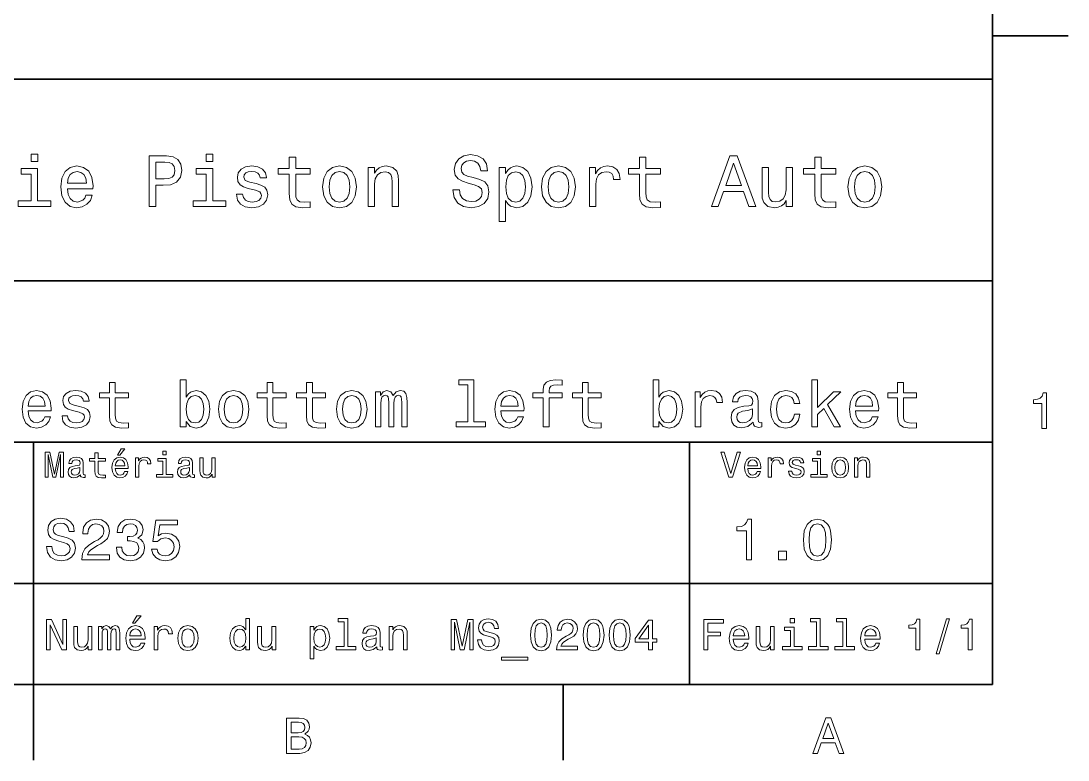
# Model space of a CAD drawing. Extents: x 0 to 420, y 0 to 297.
# Drawn here: x 313.8 to 417.5, y 2.5 to 75.8 of the extents above; entities that cross this region are included whole.
import ezdxf

# ---------------------------------------------------------------- set-up
doc = ezdxf.new("R2010")
doc.units = 0

msp = doc.modelspace()

# ---------------------------------------------------------------- linework, layer by layer
at = {"color": 7, "lineweight": 35}
for p, q in [((410, 10), (410, 287)), ((220, 70), (410, 70)), ((410, 70), (410, 10)), ((285, 50), (410, 50)), ((285, 34), (410, 34)), ((380, 10), (380, 34)), ((285, 20), (410, 20)), ((10, 10), (410, 10)), ((220, 10), (410, 10))]:
    msp.add_line(p, q, dxfattribs=at)
at = {"color": 7, "lineweight": 35, "ltscale": 0.1875}
for p, q in [((410, 74.300003), (417.5, 74.300003)), ((315, 10), (315, 2.5)), ((367.5, 10), (367.5, 2.5))]:
    msp.add_line(p, q, dxfattribs=at)
at = {"color": 7, "lineweight": 35, "ltscale": 0.35}
msp.add_line((315, 20), (315, 34), dxfattribs=at)
at = {"color": 7, "lineweight": 35, "ltscale": 0.25}
msp.add_line((315, 10), (315, 20), dxfattribs=at)
at = {"color": 7, "lineweight": 13}
for points in [[(315.439484, 62.554031), (314.76944, 62.554031), (314.76944, 61.833572), (315.439484, 61.833572)], [(326.462524, 57.381123), (327.125366, 57.381123), (327.125366, 59.492073), (327.860229, 59.492073), (328.602295, 59.528095), (329.193085, 59.780258), (329.574921, 60.270172), (329.70462, 60.940201), (329.60376, 61.559795), (329.315552, 62.013687), (328.840057, 62.287464), (328.19165, 62.381123), (326.462524, 62.381123)], [(332.788177, 62.554031), (332.118164, 62.554031), (332.118164, 61.833572), (332.788177, 61.833572)], [(340.353027, 60.579971), (340.353027, 58.64193), (340.39624, 58.015129), (340.597992, 57.582851), (341.001434, 57.330688), (341.685883, 57.244236), (342.43515, 57.280258), (342.43515, 57.827808), (341.887604, 57.78458), (341.390503, 57.842216), (341.123932, 58.022331), (341.008636, 58.324928), (340.98703, 58.75), (340.98703, 60.579971), (342.43515, 60.579971), (342.43515, 61.120316), (340.98703, 61.120316), (340.98703, 62.251438), (340.353027, 62.251438), (340.353027, 61.120316), (339.257935, 61.120316), (339.257935, 60.579971)], [(357.20462, 59.030979), (356.549011, 59.030979), (356.693085, 58.267288), (357.053314, 57.70533), (357.608063, 57.366714), (358.357361, 57.244236), (359.099426, 57.359509), (359.654175, 57.67651), (360.007202, 58.17363), (360.136902, 58.82925), (360.028809, 59.420029), (359.726227, 59.801872), (359.236328, 60.054031), (358.580688, 60.241352), (358.018738, 60.378242), (357.651306, 60.536743), (357.442383, 60.767288), (357.377533, 61.127522), (357.442383, 61.451729), (357.6297, 61.696686), (357.917877, 61.862389), (358.314117, 61.920029), (358.71759, 61.84798), (359.034576, 61.653458), (359.24353, 61.32925), (359.344391, 60.889767), (360, 60.889767), (360, 60.904179), (359.884735, 61.581409), (359.546112, 62.085732), (359.01297, 62.402737), (358.292511, 62.510807), (357.644104, 62.402737), (357.139771, 62.100143), (356.815552, 61.631844), (356.700287, 61.026657), (356.793945, 60.486309), (357.067719, 60.118874), (357.5, 59.873917), (358.09079, 59.6866), (358.674347, 59.520893), (359.113831, 59.362389), (359.380402, 59.131844), (359.47406, 58.757202), (359.387604, 58.375359), (359.164276, 58.087173), (358.825653, 57.907059), (358.386169, 57.849422), (357.896271, 57.928673), (357.521606, 58.159222), (357.283875, 58.533859)], [(375.050415, 60.579971), (375.050415, 58.64193), (375.093658, 58.015129), (375.29538, 57.582851), (375.698853, 57.330688), (376.383301, 57.244236), (377.132568, 57.280258), (377.132568, 57.827808), (376.585022, 57.78458), (376.087891, 57.842216), (375.82132, 58.022331), (375.706055, 58.324928), (375.684448, 58.75), (375.684448, 60.579971), (377.132568, 60.579971), (377.132568, 61.120316), (375.684448, 61.120316), (375.684448, 62.251438), (375.050415, 62.251438), (375.050415, 61.120316), (373.955322, 61.120316), (373.955322, 60.579971)], [(382.175781, 57.381123), (382.838623, 57.381123), (383.364563, 58.850864), (385.360229, 58.850864), (385.886169, 57.381123), (386.563416, 57.381123), (384.733429, 62.388329), (383.998566, 62.388329)], [(392.399109, 60.579971), (392.399109, 58.64193), (392.442352, 58.015129), (392.644073, 57.582851), (393.047546, 57.330688), (393.731995, 57.244236), (394.481262, 57.280258), (394.481262, 57.827808), (393.933716, 57.78458), (393.436584, 57.842216), (393.170013, 58.022331), (393.054749, 58.324928), (393.033142, 58.75), (393.033142, 60.579971), (394.481262, 60.579971), (394.481262, 61.120316), (393.033142, 61.120316), (393.033142, 62.251438), (392.399109, 62.251438), (392.399109, 61.120316), (391.304016, 61.120316), (391.304016, 60.579971)], [(318.371765, 59.131844), (320.907776, 59.131844), (320.914978, 59.427231), (320.799713, 60.255764), (320.482697, 60.875359), (319.978394, 61.25), (319.30835, 61.386887), (318.65274, 61.242794), (318.148407, 60.839336), (317.824219, 60.183716), (317.708923, 59.319164), (317.816986, 58.432995), (318.141205, 57.78458), (318.638336, 57.381123), (319.286743, 57.244236), (319.848694, 57.337894), (320.309784, 57.582851), (320.648407, 57.971901), (320.842926, 58.490631), (320.216125, 58.490631), (320.086456, 58.20245), (319.899139, 57.986309), (319.365997, 57.8134), (318.955322, 57.892651), (318.645538, 58.14481), (318.443787, 58.555473), (318.371765, 59.110229)], [(328.011536, 61.76873), (328.443787, 61.725502), (328.760803, 61.588615), (328.94812, 61.336452), (329.01297, 60.940201), (328.940918, 60.522331), (328.746399, 60.270172), (328.414978, 60.140488), (327.96109, 60.104465), (327.125366, 60.104465), (327.125366, 61.76873)], [(337.060516, 59.636166), (336.44812, 59.780258), (335.994232, 59.945965), (335.842926, 60.28458), (335.886169, 60.522331), (336.037476, 60.695244), (336.28241, 60.803314), (336.635437, 60.846542), (336.97406, 60.803314), (337.240631, 60.67363), (337.413544, 60.479107), (337.485596, 60.219738), (338.105194, 60.219738), (338.105194, 60.23415), (337.997131, 60.70245), (337.701721, 61.069885), (337.240631, 61.30043), (336.635437, 61.386887), (336.023041, 61.30043), (335.576355, 61.062679), (335.29538, 60.709652), (335.208923, 60.262966), (335.273773, 59.830688), (335.475494, 59.528095), (335.806915, 59.311958), (336.289612, 59.16066), (336.995667, 58.987751), (337.427948, 58.807636), (337.543213, 58.663544), (337.586456, 58.447407), (337.521606, 58.180836), (337.348694, 57.979107), (337.067719, 57.849422), (336.693085, 57.806194), (336.296814, 57.849422), (336.008636, 58.000721), (335.814117, 58.245674), (335.734863, 58.584293), (335.122467, 58.584293), (335.223328, 58.007923), (335.518738, 57.590057), (335.98703, 57.337894), (336.635437, 57.244236), (337.312683, 57.337894), (337.809814, 57.590057), (338.112396, 57.993515), (338.220459, 58.519451), (338.141205, 58.973343), (337.917877, 59.283138), (337.550415, 59.484871)], [(343.65274, 59.311958), (343.768005, 58.432995), (344.099426, 57.78458), (344.625366, 57.381123), (345.331421, 57.244236), (346.030273, 57.381123), (346.556213, 57.777374), (346.887604, 58.425793), (347.010101, 59.311958), (346.887604, 60.190922), (346.556213, 60.846542), (346.030273, 61.242794), (345.331421, 61.386887), (344.625366, 61.242794), (344.099426, 60.839336), (343.768005, 60.190922)], [(348.177246, 57.381123), (348.811249, 57.381123), (348.811249, 59.614552), (348.876099, 60.12608), (349.085022, 60.500717), (349.409241, 60.731266), (349.841492, 60.817722), (350.187317, 60.745674), (350.403473, 60.551151), (350.511536, 60.226944), (350.547546, 59.794666), (350.547546, 57.381123), (351.181549, 57.381123), (351.181549, 59.924351), (351.15274, 60.435879), (351.023071, 60.86095), (350.597992, 61.25), (349.93515, 61.386887), (349.567719, 61.336452), (349.257935, 61.199566), (348.991364, 60.969017), (348.78241, 60.659222), (348.78241, 61.25), (348.177246, 61.25)], [(361.786743, 60.652016), (361.786743, 61.25), (361.15274, 61.25), (361.15274, 55.882565), (361.786743, 55.882565), (361.786743, 57.971901), (362.010101, 57.633286), (362.262268, 57.409943), (362.896271, 57.244236), (363.501465, 57.381123), (363.976959, 57.791786), (364.286743, 58.440201), (364.402039, 59.319164), (364.286743, 60.190922), (363.976959, 60.839336), (363.501465, 61.242794), (362.896271, 61.386887), (362.550446, 61.343658), (362.255066, 61.206772), (362.002899, 60.976223)], [(365.338623, 59.311958), (365.453888, 58.432995), (365.785309, 57.78458), (366.311249, 57.381123), (367.017303, 57.244236), (367.716125, 57.381123), (368.242065, 57.777374), (368.573486, 58.425793), (368.695984, 59.311958), (368.573486, 60.190922), (368.242065, 60.846542), (367.716125, 61.242794), (367.017303, 61.386887), (366.311249, 61.242794), (365.785309, 60.839336), (365.453888, 60.190922)], [(370.100861, 57.381123), (370.734863, 57.381123), (370.734863, 59.592937), (370.799713, 60.12608), (370.994232, 60.507923), (371.311249, 60.738472), (371.736328, 60.817722), (372.053314, 60.767288), (372.291077, 60.623199), (372.435181, 60.378242), (372.485596, 60.046829), (373.126801, 60.046829), (373.040344, 60.630402), (372.802612, 61.048271), (372.406342, 61.30043), (371.865997, 61.386887), (371.498566, 61.32925), (371.181549, 61.185158), (370.900574, 60.940201), (370.677246, 60.608788), (370.677246, 61.25), (370.100861, 61.25)], [(383.595093, 59.463257), (384.365997, 61.667866), (385.136902, 59.463257)], [(390.194519, 61.25), (389.560516, 61.25), (389.560516, 59.016571), (389.488464, 58.497837), (389.279541, 58.123196), (388.955322, 57.892651), (388.530243, 57.820602), (388.19165, 57.878242), (387.975494, 58.051151), (387.853027, 58.346542), (387.824219, 58.764408), (387.824219, 61.25), (387.190186, 61.25), (387.190186, 58.706772), (387.211792, 58.195244), (387.348694, 57.770172), (387.766571, 57.381123), (388.436584, 57.244236), (388.796814, 57.294666), (389.106628, 57.424351), (389.373199, 57.647694), (389.589325, 57.971901), (389.589325, 57.381123), (390.194519, 57.381123)], [(395.698853, 59.311958), (395.814117, 58.432995), (396.145508, 57.78458), (396.671448, 57.381123), (397.377502, 57.244236), (398.076355, 57.381123), (398.602295, 57.777374), (398.933716, 58.425793), (399.056183, 59.311958), (398.933716, 60.190922), (398.602295, 60.846542), (398.076355, 61.242794), (397.377502, 61.386887), (396.671448, 61.242794), (396.145508, 60.839336), (395.814117, 60.190922)], [(315.417877, 57.914265), (315.417877, 61.120316), (313.789612, 61.120316), (313.789612, 60.579971), (314.783875, 60.579971), (314.783875, 57.914265), (313.48703, 57.914265), (313.48703, 57.381123), (316.729095, 57.381123), (316.729095, 57.914265)], [(318.371765, 59.664986), (318.451019, 60.162102), (318.645538, 60.529537), (318.940918, 60.75288), (319.329956, 60.83213), (319.711823, 60.75288), (320.007202, 60.529537), (320.187317, 60.162102), (320.252167, 59.664986)], [(332.766571, 57.914265), (332.766571, 61.120316), (331.138336, 61.120316), (331.138336, 60.579971), (332.132568, 60.579971), (332.132568, 57.914265), (330.835724, 57.914265), (330.835724, 57.381123), (334.07782, 57.381123), (334.07782, 57.914265)], [(344.301147, 59.319164), (344.365997, 59.967579), (344.567719, 60.435879), (344.891937, 60.72406), (345.331421, 60.824928), (345.763702, 60.72406), (346.087891, 60.443081), (346.289612, 59.967579), (346.361664, 59.319164), (346.289612, 58.663544), (346.087891, 58.188038), (345.763702, 57.899853), (345.331421, 57.806194), (344.891937, 57.899853), (344.567719, 58.188038), (344.365997, 58.663544)], [(362.788208, 57.8134), (362.363129, 57.907059), (362.053314, 58.195244), (361.858795, 58.663544), (361.793945, 59.319164), (361.858795, 59.967579), (362.053314, 60.435879), (362.363129, 60.716858), (362.788208, 60.817722), (363.177246, 60.716858), (363.48703, 60.428673), (363.68158, 59.960373), (363.753601, 59.319164), (363.68158, 58.67075), (363.48703, 58.195244), (363.177246, 57.907059)], [(365.98703, 59.319164), (366.05188, 59.967579), (366.253601, 60.435879), (366.57782, 60.72406), (367.017303, 60.824928), (367.449585, 60.72406), (367.773773, 60.443081), (367.975525, 59.967579), (368.047546, 59.319164), (367.975525, 58.663544), (367.773773, 58.188038), (367.449585, 57.899853), (367.017303, 57.806194), (366.57782, 57.899853), (366.253601, 58.188038), (366.05188, 58.663544)], [(396.34726, 59.319164), (396.412109, 59.967579), (396.613831, 60.435879), (396.938019, 60.72406), (397.377502, 60.824928), (397.809784, 60.72406), (398.134003, 60.443081), (398.335724, 59.967579), (398.407776, 59.319164), (398.335724, 58.663544), (398.134003, 58.188038), (397.809784, 57.899853), (397.377502, 57.806194), (396.938019, 57.899853), (396.613831, 58.188038), (396.412109, 58.663544)], [(322.550446, 38.409222), (322.550446, 36.664986), (322.589355, 36.100864), (322.770905, 35.711815), (323.134003, 35.484871), (323.75, 35.407059), (324.424347, 35.43948), (324.424347, 35.932274), (323.93158, 35.893372), (323.484161, 35.945244), (323.244232, 36.107349), (323.140503, 36.379681), (323.121033, 36.762245), (323.121033, 38.409222), (324.424347, 38.409222), (324.424347, 38.895531), (323.121033, 38.895531), (323.121033, 39.913544), (322.550446, 39.913544), (322.550446, 38.895531), (321.56485, 38.895531), (321.56485, 38.409222)], [(330.130402, 36.068443), (330.55188, 35.569164), (331.128967, 35.407059), (331.673645, 35.530258), (332.108063, 35.899857), (332.380402, 36.489914), (332.484161, 37.274494), (332.380402, 38.059078), (332.101593, 38.642651), (331.673645, 39.005764), (331.128967, 39.135445), (330.55835, 38.966858), (330.324951, 38.759365), (330.130402, 38.480545), (330.130402, 40.185879), (329.559814, 40.185879), (329.559814, 35.530258), (330.130402, 35.530258)], [(338.164276, 38.409222), (338.164276, 36.664986), (338.203186, 36.100864), (338.384735, 35.711815), (338.747833, 35.484871), (339.363831, 35.407059), (340.038177, 35.43948), (340.038177, 35.932274), (339.54541, 35.893372), (339.097992, 35.945244), (338.858063, 36.107349), (338.754333, 36.379681), (338.734863, 36.762245), (338.734863, 38.409222), (340.038177, 38.409222), (340.038177, 38.895531), (338.734863, 38.895531), (338.734863, 39.913544), (338.164276, 39.913544), (338.164276, 38.895531), (337.17868, 38.895531), (337.17868, 38.409222)], [(342.067719, 38.409222), (342.067719, 36.664986), (342.106628, 36.100864), (342.288177, 35.711815), (342.651306, 35.484871), (343.267303, 35.407059), (343.94165, 35.43948), (343.94165, 35.932274), (343.448853, 35.893372), (343.001434, 35.945244), (342.761536, 36.107349), (342.657776, 36.379681), (342.638336, 36.762245), (342.638336, 38.409222), (343.94165, 38.409222), (343.94165, 38.895531), (342.638336, 38.895531), (342.638336, 39.913544), (342.067719, 39.913544), (342.067719, 38.895531), (341.082153, 38.895531), (341.082153, 38.409222)], [(358.051147, 39.706051), (358.051147, 36.010086), (356.877533, 36.010086), (356.877533, 35.530258), (359.78891, 35.530258), (359.78891, 36.010086), (358.621765, 36.010086), (358.621765, 40.185879), (357.156342, 40.185879), (357.156342, 39.706051)], [(365.514404, 38.409222), (365.514404, 35.530258), (366.085022, 35.530258), (366.085022, 38.409222), (367.381836, 38.409222), (367.381836, 38.895531), (366.085022, 38.895531), (366.085022, 39.109509), (366.130402, 39.368874), (366.279541, 39.543945), (366.53241, 39.647694), (366.895538, 39.6866), (367.381836, 39.66066), (367.381836, 40.153458), (366.765869, 40.185879), (366.208221, 40.127522), (365.819153, 39.95245), (365.585754, 39.647694), (365.514404, 39.213257), (365.514404, 38.895531), (364.470459, 38.895531), (364.470459, 38.409222)], [(369.391937, 38.409222), (369.391937, 36.664986), (369.430847, 36.100864), (369.612396, 35.711815), (369.975525, 35.484871), (370.591492, 35.407059), (371.265869, 35.43948), (371.265869, 35.932274), (370.773071, 35.893372), (370.325653, 35.945244), (370.085754, 36.107349), (369.981995, 36.379681), (369.962524, 36.762245), (369.962524, 38.409222), (371.265869, 38.409222), (371.265869, 38.895531), (369.962524, 38.895531), (369.962524, 39.913544), (369.391937, 39.913544), (369.391937, 38.895531), (368.406342, 38.895531), (368.406342, 38.409222)], [(376.971924, 36.068443), (377.393372, 35.569164), (377.970459, 35.407059), (378.515137, 35.530258), (378.949585, 35.899857), (379.221924, 36.489914), (379.325653, 37.274494), (379.221924, 38.059078), (378.943085, 38.642651), (378.515137, 39.005764), (377.970459, 39.135445), (377.399841, 38.966858), (377.166443, 38.759365), (376.971924, 38.480545), (376.971924, 40.185879), (376.401306, 40.185879), (376.401306, 35.530258), (376.971924, 35.530258)], [(392.125366, 35.530258), (392.695984, 35.530258), (392.695984, 36.755764), (393.292511, 37.332851), (394.317017, 35.530258), (394.958923, 35.530258), (393.681549, 37.728386), (394.991364, 39.012245), (394.271606, 39.012245), (392.695984, 37.443081), (392.695984, 40.185879), (392.125366, 40.185879)], [(400.619598, 38.409222), (400.619598, 36.664986), (400.658508, 36.100864), (400.840057, 35.711815), (401.203186, 35.484871), (401.819153, 35.407059), (402.49353, 35.43948), (402.49353, 35.932274), (402.000732, 35.893372), (401.553314, 35.945244), (401.313416, 36.107349), (401.209656, 36.379681), (401.190186, 36.762245), (401.190186, 38.409222), (402.49353, 38.409222), (402.49353, 38.895531), (401.190186, 38.895531), (401.190186, 39.913544), (400.619598, 39.913544), (400.619598, 38.895531), (399.634003, 38.895531), (399.634003, 38.409222)], [(314.477661, 37.105907), (316.760101, 37.105907), (316.766571, 37.371758), (316.662842, 38.117435), (316.377533, 38.675072), (315.923645, 39.012245), (315.320618, 39.135445), (314.73056, 39.005764), (314.276672, 38.642651), (313.984863, 38.052593), (313.881134, 37.274494), (313.978394, 36.476944), (314.270172, 35.893372), (314.71759, 35.530258), (315.301147, 35.407059), (315.806915, 35.491352), (316.221924, 35.711815), (316.526672, 36.061958), (316.701752, 36.528816), (316.137604, 36.528816), (316.020905, 36.269451), (315.852325, 36.074928), (315.372498, 35.919308), (315.002899, 35.990631), (314.72406, 36.217579), (314.542511, 36.587173), (314.477661, 37.086452)], [(314.477661, 37.585735), (314.549011, 38.033138), (314.72406, 38.363831), (314.989929, 38.564842), (315.340057, 38.636166), (315.683716, 38.564842), (315.949585, 38.363831), (316.111694, 38.033138), (316.170044, 37.585735)], [(319.587189, 37.559795), (319.036041, 37.68948), (318.627533, 37.838615), (318.491364, 38.143372), (318.530273, 38.357346), (318.666443, 38.512966), (318.886902, 38.610229), (319.20462, 38.649136), (319.509369, 38.610229), (319.749298, 38.493515), (319.904907, 38.318443), (319.969757, 38.085014), (320.527374, 38.085014), (320.527374, 38.09798), (320.430115, 38.519451), (320.164276, 38.850143), (319.749298, 39.057636), (319.20462, 39.135445), (318.653473, 39.057636), (318.251465, 38.843658), (317.998566, 38.525936), (317.920746, 38.123917), (317.979126, 37.734871), (318.160675, 37.462536), (318.458954, 37.268009), (318.893372, 37.131844), (319.528839, 36.976223), (319.917877, 36.814121), (320.021606, 36.684437), (320.060516, 36.489914), (320.002167, 36.25), (319.846558, 36.068443), (319.593658, 35.951729), (319.2565, 35.912823), (318.899872, 35.951729), (318.640503, 36.087894), (318.465424, 36.308357), (318.394104, 36.61311), (317.842957, 36.61311), (317.933716, 36.094379), (318.199585, 35.7183), (318.621033, 35.491352), (319.20462, 35.407059), (319.814117, 35.491352), (320.261536, 35.7183), (320.533875, 36.081409), (320.631134, 36.554752), (320.559814, 36.963257), (320.358795, 37.242073), (320.028107, 37.42363)], [(331.900574, 37.274494), (331.835754, 36.690922), (331.660675, 36.262966), (331.381836, 36.003601), (331.031708, 35.919308), (330.649139, 36.003601), (330.370331, 36.262966), (330.195251, 36.684437), (330.136902, 37.274494), (330.195251, 37.858067), (330.370331, 38.279537), (330.649139, 38.532421), (331.031708, 38.623199), (331.381836, 38.532421), (331.660675, 38.273052), (331.835754, 37.851585)], [(333.327087, 37.268009), (333.430847, 36.476944), (333.729126, 35.893372), (334.202454, 35.530258), (334.837891, 35.407059), (335.466858, 35.530258), (335.940216, 35.886887), (336.238464, 36.470459), (336.348694, 37.268009), (336.238464, 38.059078), (335.940216, 38.649136), (335.466858, 39.005764), (334.837891, 39.135445), (334.202454, 39.005764), (333.729126, 38.642651), (333.430847, 38.059078)], [(333.910675, 37.274494), (333.969025, 37.858067), (334.150574, 38.279537), (334.442383, 38.538902), (334.837891, 38.629681), (335.226959, 38.538902), (335.518738, 38.286022), (335.700287, 37.858067), (335.765137, 37.274494), (335.700287, 36.684437), (335.518738, 36.256481), (335.226959, 35.997116), (334.837891, 35.912823), (334.442383, 35.997116), (334.150574, 36.256481), (333.969025, 36.684437)], [(345.037476, 37.268009), (345.141205, 36.476944), (345.439484, 35.893372), (345.912842, 35.530258), (346.548279, 35.407059), (347.177246, 35.530258), (347.650574, 35.886887), (347.948853, 36.470459), (348.059082, 37.268009), (347.948853, 38.059078), (347.650574, 38.649136), (347.177246, 39.005764), (346.548279, 39.135445), (345.912842, 39.005764), (345.439484, 38.642651), (345.141205, 38.059078)], [(345.621033, 37.274494), (345.679382, 37.858067), (345.860962, 38.279537), (346.15274, 38.538902), (346.548279, 38.629681), (346.937317, 38.538902), (347.229126, 38.286022), (347.410675, 37.858067), (347.475525, 37.274494), (347.410675, 36.684437), (347.229126, 36.256481), (346.937317, 35.997116), (346.548279, 35.912823), (346.15274, 35.997116), (345.860962, 36.256481), (345.679382, 36.684437)], [(348.882568, 35.530258), (349.407776, 35.530258), (349.407776, 37.858067), (349.440216, 38.208214), (349.537476, 38.461094), (349.686615, 38.610229), (349.881134, 38.668587), (350.036743, 38.616714), (350.140503, 38.48703), (350.192383, 38.266571), (350.211823, 37.974781), (350.211823, 35.530258), (350.70462, 35.530258), (350.70462, 37.858067), (350.73703, 38.201729), (350.83429, 38.454609), (350.989929, 38.610229), (351.184448, 38.668587), (351.340057, 38.616714), (351.443817, 38.48703), (351.508636, 37.974781), (351.508636, 35.530258), (352.033875, 35.530258), (352.033875, 37.935879), (352.001434, 38.435158), (351.897705, 38.817722), (351.690216, 39.051151), (351.353027, 39.135445), (350.957489, 39.005764), (350.65274, 38.629681), (350.412842, 38.999279), (350.010803, 39.135445), (349.641205, 39.005764), (349.388336, 38.642651), (349.388336, 39.012245), (348.882568, 39.012245)], [(361.319153, 37.105907), (363.601593, 37.105907), (363.608093, 37.371758), (363.504333, 38.117435), (363.219025, 38.675072), (362.765137, 39.012245), (362.162109, 39.135445), (361.572052, 39.005764), (361.118164, 38.642651), (360.826385, 38.052593), (360.722626, 37.274494), (360.819885, 36.476944), (361.111694, 35.893372), (361.559082, 35.530258), (362.142639, 35.407059), (362.648438, 35.491352), (363.063416, 35.711815), (363.368164, 36.061958), (363.543243, 36.528816), (362.979126, 36.528816), (362.862396, 36.269451), (362.693817, 36.074928), (362.213989, 35.919308), (361.844391, 35.990631), (361.565552, 36.217579), (361.384003, 36.587173), (361.319153, 37.086452)], [(361.319153, 37.585735), (361.390503, 38.033138), (361.565552, 38.363831), (361.831421, 38.564842), (362.18158, 38.636166), (362.525208, 38.564842), (362.791077, 38.363831), (362.953186, 38.033138), (363.011536, 37.585735)], [(378.742065, 37.274494), (378.677246, 36.690922), (378.502167, 36.262966), (378.223328, 36.003601), (377.873199, 35.919308), (377.490631, 36.003601), (377.211823, 36.262966), (377.036743, 36.684437), (376.978394, 37.274494), (377.036743, 37.858067), (377.211823, 38.279537), (377.490631, 38.532421), (377.873199, 38.623199), (378.223328, 38.532421), (378.502167, 38.273052), (378.677246, 37.851585)], [(380.551147, 35.530258), (381.121765, 35.530258), (381.121765, 37.520893), (381.180115, 38.000721), (381.355194, 38.344379), (381.640503, 38.551872), (382.023071, 38.623199), (382.30835, 38.577808), (382.522339, 38.448124), (382.652039, 38.227665), (382.697418, 37.929394), (383.274506, 37.929394), (383.196686, 38.454609), (382.982727, 38.830692), (382.626099, 39.057636), (382.139771, 39.135445), (381.809082, 39.083572), (381.523773, 38.953888), (381.270905, 38.733429), (381.069885, 38.435158), (381.069885, 39.012245), (380.551147, 39.012245)], [(386.309082, 35.98415), (386.309082, 35.964695), (386.341492, 35.744236), (386.438782, 35.588615), (386.84726, 35.465416), (387.164978, 35.517288), (387.164978, 35.958214), (387.028809, 35.938759), (386.84726, 36.023052), (386.81485, 36.282421), (386.81485, 38.085014), (386.73703, 38.545387), (386.510071, 38.869595), (386.114563, 39.064121), (385.556915, 39.135445), (385.012268, 39.057636), (384.610229, 38.837173), (384.357361, 38.493515), (384.273071, 38.039623), (384.273071, 38.000721), (384.785309, 38.000721), (384.830688, 38.273052), (384.973328, 38.467579), (385.206787, 38.584293), (385.537476, 38.629681), (385.855194, 38.59726), (386.082153, 38.5), (386.218292, 38.331409), (386.263702, 38.09798), (386.237762, 37.825645), (386.134003, 37.68948), (385.874634, 37.624638), (385.388336, 37.572765), (384.830688, 37.456051), (384.43515, 37.248558), (384.201721, 36.924351), (384.130402, 36.444523), (384.195251, 36.016571), (384.39624, 35.698845), (384.720459, 35.497837), (385.167877, 35.426514), (385.770905, 35.562679)], [(390.361664, 37.858067), (390.925781, 37.858067), (390.809082, 38.376801), (390.530273, 38.785301), (390.095825, 39.038185), (389.531708, 39.135445), (388.909241, 39.005764), (388.435883, 38.642651), (388.137604, 38.052593), (388.033875, 37.261528), (388.131134, 36.476944), (388.422913, 35.893372), (388.883301, 35.530258), (389.512268, 35.407059), (390.069885, 35.504322), (390.504333, 35.776657), (390.802612, 36.204609), (390.932281, 36.775215), (390.387604, 36.775215), (390.290344, 36.412102), (390.108795, 36.139767), (389.849426, 35.97118), (389.531708, 35.919308), (389.136169, 36.003601), (388.850861, 36.262966), (388.675781, 36.684437), (388.617432, 37.280979), (388.675781, 37.864552), (388.857361, 38.286022), (389.149139, 38.545387), (389.531708, 38.636166), (389.868896, 38.577808), (390.121765, 38.428673), (390.290344, 38.182274)], [(396.450287, 37.105907), (398.732727, 37.105907), (398.739197, 37.371758), (398.635437, 38.117435), (398.350159, 38.675072), (397.89624, 39.012245), (397.293213, 39.135445), (396.703186, 39.005764), (396.249268, 38.642651), (395.957489, 38.052593), (395.85376, 37.274494), (395.951019, 36.476944), (396.242798, 35.893372), (396.690186, 35.530258), (397.273773, 35.407059), (397.779541, 35.491352), (398.194519, 35.711815), (398.499268, 36.061958), (398.674347, 36.528816), (398.110229, 36.528816), (397.99353, 36.269451), (397.824921, 36.074928), (397.345093, 35.919308), (396.975494, 35.990631), (396.696686, 36.217579), (396.515137, 36.587173), (396.450287, 37.086452)], [(396.450287, 37.585735), (396.521606, 38.033138), (396.696686, 38.363831), (396.962524, 38.564842), (397.312683, 38.636166), (397.656342, 38.564842), (397.92218, 38.363831), (398.08429, 38.033138), (398.142639, 37.585735)], [(414.909241, 35.366787), (415.368164, 35.366787), (415.368164, 38.892002), (415.025208, 38.892002), (414.934448, 38.584366), (414.752899, 38.377594), (414.475525, 38.256557), (414.092224, 38.216209), (414.092224, 37.858143), (414.909241, 37.858143)], [(386.244232, 36.749279), (386.166443, 36.412102), (385.958923, 36.152737), (385.647705, 35.98415), (385.265137, 35.925793), (385.018738, 35.958214), (384.843658, 36.061958), (384.733429, 36.243515), (384.701019, 36.496395), (384.726929, 36.723343), (384.830688, 36.885445), (385.245667, 37.067001), (385.770905, 37.14481), (386.244232, 37.30043)], [(323.341492, 32.728386), (323.554047, 32.728386), (324.054749, 33.340778), (323.701721, 33.340778)], [(316.183716, 30.530979), (316.46109, 30.530979), (316.46109, 32.80043), (316.929382, 30.530979), (317.239197, 30.530979), (317.703888, 32.80043), (317.703888, 30.530979), (317.984863, 30.530979), (317.984863, 33.030979), (317.54538, 33.030979), (317.08429, 30.826368), (316.626801, 33.030979), (316.183716, 33.030979)], [(319.656342, 30.78314), (319.656342, 30.772333), (319.674347, 30.649855), (319.728394, 30.5634), (319.955322, 30.494957), (320.131836, 30.523775), (320.131836, 30.768732), (320.056183, 30.757925), (319.955322, 30.804754), (319.937317, 30.948847), (319.937317, 31.950287), (319.894104, 32.206051), (319.768005, 32.386166), (319.548279, 32.494236), (319.238464, 32.533859), (318.935883, 32.490635), (318.712524, 32.368156), (318.572052, 32.177231), (318.525208, 31.925072), (318.525208, 31.903458), (318.809784, 31.903458), (318.835022, 32.054756), (318.914276, 32.162823), (319.043945, 32.227665), (319.227661, 32.25288), (319.404175, 32.234871), (319.530273, 32.180836), (319.605896, 32.087173), (319.631134, 31.957493), (319.61673, 31.806194), (319.559082, 31.730547), (319.414978, 31.694523), (319.144806, 31.665705), (318.835022, 31.600864), (318.615265, 31.48559), (318.485596, 31.305475), (318.445953, 31.038904), (318.481995, 30.801151), (318.593658, 30.62464), (318.773773, 30.512968), (319.022339, 30.473343), (319.357361, 30.54899)], [(321.100861, 32.130402), (321.100861, 31.161383), (321.122467, 30.847982), (321.223328, 30.631844), (321.425079, 30.505762), (321.767303, 30.462536), (322.141937, 30.480547), (322.141937, 30.754322), (321.868164, 30.732708), (321.619598, 30.761526), (321.486298, 30.851583), (321.42868, 31.002882), (321.417877, 31.215418), (321.417877, 32.130402), (322.141937, 32.130402), (322.141937, 32.400574), (321.417877, 32.400574), (321.417877, 32.966137), (321.100861, 32.966137), (321.100861, 32.400574), (320.553314, 32.400574), (320.553314, 32.130402)], [(323.121765, 31.40634), (324.389771, 31.40634), (324.393372, 31.554033), (324.335724, 31.9683), (324.177246, 32.278099), (323.925079, 32.465416), (323.590057, 32.533859), (323.262238, 32.461815), (323.010101, 32.260086), (322.847992, 31.932276), (322.790344, 31.5), (322.844391, 31.056915), (323.00647, 30.732708), (323.255035, 30.530979), (323.579254, 30.462536), (323.860229, 30.509365), (324.09079, 30.631844), (324.260101, 30.826368), (324.357361, 31.085733), (324.043945, 31.085733), (323.979095, 30.941643), (323.885437, 30.833572), (323.618866, 30.747118), (323.413544, 30.786743), (323.258636, 30.912823), (323.157776, 31.118155), (323.121765, 31.395533)], [(323.121765, 31.672911), (323.161377, 31.921469), (323.258636, 32.105186), (323.406342, 32.216858), (323.600861, 32.256485), (323.791779, 32.216858), (323.939484, 32.105186), (324.029541, 31.921469), (324.061951, 31.672911)], [(325.131836, 30.530979), (325.448853, 30.530979), (325.448853, 31.636887), (325.481262, 31.903458), (325.578522, 32.094379), (325.73703, 32.209652), (325.949554, 32.249279), (326.108063, 32.224064), (326.226959, 32.152016), (326.298981, 32.029537), (326.324219, 31.863832), (326.644806, 31.863832), (326.601593, 32.155621), (326.482697, 32.364552), (326.284576, 32.490635), (326.014404, 32.533859), (325.830688, 32.505043), (325.67218, 32.432995), (325.531708, 32.310516), (325.420044, 32.144814), (325.420044, 32.465416), (325.131836, 32.465416)], [(328.150574, 30.79755), (328.150574, 32.400574), (327.336456, 32.400574), (327.336456, 32.130402), (327.833588, 32.130402), (327.833588, 30.79755), (327.18515, 30.79755), (327.18515, 30.530979), (328.806183, 30.530979), (328.806183, 30.79755)], [(328.161377, 33.117435), (327.826355, 33.117435), (327.826355, 32.757202), (328.161377, 32.757202)], [(330.499268, 30.78314), (330.499268, 30.772333), (330.517303, 30.649855), (330.57132, 30.5634), (330.798279, 30.494957), (330.974792, 30.523775), (330.974792, 30.768732), (330.899139, 30.757925), (330.798279, 30.804754), (330.780273, 30.948847), (330.780273, 31.950287), (330.73703, 32.206051), (330.610962, 32.386166), (330.391205, 32.494236), (330.081421, 32.533859), (329.778809, 32.490635), (329.555481, 32.368156), (329.414978, 32.177231), (329.368164, 31.925072), (329.368164, 31.903458), (329.65274, 31.903458), (329.677948, 32.054756), (329.757202, 32.162823), (329.886902, 32.227665), (330.070618, 32.25288), (330.247131, 32.234871), (330.373199, 32.180836), (330.448853, 32.087173), (330.47406, 31.957493), (330.459656, 31.806194), (330.402008, 31.730547), (330.257935, 31.694523), (329.987762, 31.665705), (329.677948, 31.600864), (329.458221, 31.48559), (329.328522, 31.305475), (329.28891, 31.038904), (329.324921, 30.801151), (329.436584, 30.62464), (329.616699, 30.512968), (329.865265, 30.473343), (330.200287, 30.54899)], [(333.010071, 32.465416), (332.693085, 32.465416), (332.693085, 31.348703), (332.657074, 31.089336), (332.552582, 30.902016), (332.390503, 30.786743), (332.177948, 30.750719), (332.008636, 30.779539), (331.900574, 30.865993), (331.839325, 31.013687), (331.824921, 31.222622), (331.824921, 32.465416), (331.507935, 32.465416), (331.507935, 31.193804), (331.518738, 30.93804), (331.587189, 30.725504), (331.796112, 30.530979), (332.131134, 30.462536), (332.311249, 30.487751), (332.466125, 30.552593), (332.599426, 30.664265), (332.707489, 30.826368), (332.707489, 30.530979), (333.010071, 30.530979)], [(384.71109, 33.03458), (384.08429, 30.905619), (383.439484, 33.03458), (383.09726, 33.03458), (383.904175, 30.530979), (384.264404, 30.530979), (385.053314, 33.03458)], [(385.784576, 31.40634), (387.052582, 31.40634), (387.056183, 31.554033), (386.998566, 31.9683), (386.840057, 32.278099), (386.587891, 32.465416), (386.252869, 32.533859), (385.925079, 32.461815), (385.672913, 32.260086), (385.510803, 31.932276), (385.453156, 31.5), (385.507202, 31.056915), (385.669312, 30.732708), (385.917877, 30.530979), (386.242065, 30.462536), (386.523041, 30.509365), (386.753601, 30.631844), (386.922913, 30.826368), (387.020172, 31.085733), (386.706787, 31.085733), (386.641937, 30.941643), (386.548279, 30.833572), (386.281708, 30.747118), (386.076355, 30.786743), (385.921478, 30.912823), (385.820618, 31.118155), (385.784576, 31.395533)], [(385.784576, 31.672911), (385.824219, 31.921469), (385.921478, 32.105186), (386.069153, 32.216858), (386.263702, 32.256485), (386.45462, 32.216858), (386.602295, 32.105186), (386.692352, 31.921469), (386.724792, 31.672911)], [(387.794678, 30.530979), (388.111664, 30.530979), (388.111664, 31.636887), (388.144104, 31.903458), (388.241364, 32.094379), (388.399841, 32.209652), (388.612396, 32.249279), (388.770905, 32.224064), (388.889771, 32.152016), (388.961823, 32.029537), (388.98703, 31.863832), (389.307648, 31.863832), (389.264404, 32.155621), (389.145538, 32.364552), (388.947418, 32.490635), (388.677246, 32.533859), (388.49353, 32.505043), (388.335022, 32.432995), (388.194519, 32.310516), (388.082855, 32.144814), (388.082855, 32.465416), (387.794678, 32.465416)], [(390.791779, 31.658501), (390.485596, 31.730547), (390.258636, 31.8134), (390.182983, 31.982708), (390.20462, 32.101585), (390.280273, 32.188038), (390.40274, 32.242073), (390.579254, 32.263687), (390.748566, 32.242073), (390.881836, 32.177231), (390.968292, 32.079971), (391.004333, 31.950287), (391.314117, 31.950287), (391.314117, 31.957493), (391.260101, 32.191643), (391.112396, 32.375359), (390.881836, 32.490635), (390.579254, 32.533859), (390.273041, 32.490635), (390.049713, 32.371758), (389.90921, 32.195244), (389.865997, 31.971901), (389.898407, 31.755764), (389.999268, 31.604465), (390.164978, 31.496397), (390.406342, 31.420748), (390.759369, 31.334293), (390.975494, 31.244236), (391.033142, 31.17219), (391.054749, 31.064121), (391.022339, 30.930836), (390.935883, 30.829971), (390.79538, 30.765129), (390.608063, 30.743515), (390.409943, 30.765129), (390.265839, 30.840778), (390.168579, 30.963255), (390.128967, 31.132565), (389.822754, 31.132565), (389.873199, 30.844379), (390.020905, 30.635447), (390.255035, 30.509365), (390.579254, 30.462536), (390.917877, 30.509365), (391.166412, 30.635447), (391.317719, 30.837175), (391.371765, 31.100143), (391.332123, 31.327089), (391.220459, 31.481987), (391.036743, 31.582851)], [(392.981995, 30.79755), (392.981995, 32.400574), (392.167877, 32.400574), (392.167877, 32.130402), (392.664978, 32.130402), (392.664978, 30.79755), (392.016571, 30.79755), (392.016571, 30.530979), (393.637604, 30.530979), (393.637604, 30.79755)], [(392.992798, 33.117435), (392.657776, 33.117435), (392.657776, 32.757202), (392.992798, 32.757202)], [(394.087891, 31.496397), (394.145538, 31.056915), (394.311249, 30.732708), (394.574219, 30.530979), (394.927246, 30.462536), (395.276672, 30.530979), (395.539612, 30.729107), (395.705322, 31.053314), (395.766571, 31.496397), (395.705322, 31.935879), (395.539612, 32.263687), (395.276672, 32.461815), (394.927246, 32.533859), (394.574219, 32.461815), (394.311249, 32.260086), (394.145538, 31.935879)], [(394.412109, 31.5), (394.444519, 31.824207), (394.54538, 32.058357), (394.707489, 32.20245), (394.927246, 32.25288), (395.143372, 32.20245), (395.305481, 32.061958), (395.406342, 31.824207), (395.442352, 31.5), (395.406342, 31.17219), (395.305481, 30.934437), (395.143372, 30.790344), (394.927246, 30.743515), (394.707489, 30.790344), (394.54538, 30.934437), (394.444519, 31.17219)], [(396.350159, 30.530979), (396.667145, 30.530979), (396.667145, 31.647694), (396.699554, 31.903458), (396.804047, 32.090778), (396.966125, 32.206051), (397.182281, 32.249279), (397.355194, 32.213257), (397.463257, 32.115993), (397.517303, 31.95389), (397.535309, 31.737751), (397.535309, 30.530979), (397.852295, 30.530979), (397.852295, 31.802593), (397.837891, 32.058357), (397.773041, 32.270893), (397.560516, 32.465416), (397.229095, 32.533859), (397.04538, 32.508644), (396.890503, 32.440201), (396.757202, 32.324928), (396.65274, 32.170029), (396.65274, 32.465416), (396.350159, 32.465416)], [(319.620331, 31.208212), (319.577087, 31.020893), (319.461823, 30.876801), (319.28891, 30.78314), (319.076355, 30.750719), (318.939484, 30.768732), (318.842224, 30.826368), (318.780975, 30.927233), (318.76297, 31.067722), (318.777374, 31.193804), (318.835022, 31.283861), (319.065552, 31.384726), (319.357361, 31.427954), (319.620331, 31.514408)], [(330.463257, 31.208212), (330.420044, 31.020893), (330.304749, 30.876801), (330.131836, 30.78314), (329.919312, 30.750719), (329.78241, 30.768732), (329.68515, 30.826368), (329.623932, 30.927233), (329.605896, 31.067722), (329.620331, 31.193804), (329.677948, 31.283861), (329.908508, 31.384726), (330.200287, 31.427954), (330.463257, 31.514408)], [(316.824219, 23.680117), (316.299713, 23.680117), (316.414978, 23.069164), (316.703156, 22.619596), (317.146973, 22.348703), (317.746399, 22.250721), (318.340057, 22.342941), (318.783875, 22.596542), (319.066284, 22.994238), (319.170044, 23.518732), (319.083588, 23.991356), (318.841492, 24.296831), (318.449554, 24.49856), (317.925079, 24.648417), (317.475494, 24.757925), (317.181549, 24.884727), (317.014404, 25.069164), (316.962524, 25.357349), (317.014404, 25.616714), (317.164276, 25.812681), (317.394806, 25.945246), (317.711823, 25.991356), (318.034576, 25.933718), (318.288177, 25.778099), (318.455322, 25.518732), (318.536011, 25.167149), (319.060516, 25.167149), (319.060516, 25.178675), (318.968292, 25.720463), (318.697418, 26.12392), (318.270905, 26.377522), (317.694519, 26.463978), (317.175781, 26.377522), (316.772339, 26.135448), (316.51297, 25.760807), (316.420746, 25.276657), (316.495667, 24.844381), (316.714691, 24.550434), (317.060516, 24.354467), (317.533142, 24.204613), (318, 24.072046), (318.351593, 23.945246), (318.56485, 23.760807), (318.639771, 23.461096), (318.570618, 23.155621), (318.391937, 22.925074), (318.121033, 22.780981), (317.76944, 22.734871), (317.377533, 22.798271), (317.07782, 22.98271), (316.887604, 23.282421)], [(319.798279, 22.360231), (322.547546, 22.360231), (322.547546, 22.855909), (320.374634, 22.855909), (320.495667, 23.126802), (320.703156, 23.351585), (321.342926, 23.760807), (321.682983, 23.933718), (322.063416, 24.181557), (322.33429, 24.469742), (322.489899, 24.809799), (322.547546, 25.195967), (322.449554, 25.680117), (322.17868, 26.06052), (321.763702, 26.302595), (321.227661, 26.38905), (320.674347, 26.291067), (320.253601, 26.020174), (319.982697, 25.587896), (319.890503, 25.017292), (319.890503, 24.9366), (320.414978, 24.9366), (320.414978, 24.98271), (320.466858, 25.374641), (320.622467, 25.662825), (320.870331, 25.847263), (321.198853, 25.910664), (321.533142, 25.853027), (321.780975, 25.708935), (321.942352, 25.48415), (322, 25.201729), (321.959656, 24.9366), (321.850159, 24.711817), (321.66571, 24.51585), (321.412109, 24.342941), (321.072052, 24.158503), (320.507202, 23.801153), (320.109497, 23.42075), (319.873199, 22.959656), (319.798279, 22.377522)], [(323.221893, 23.616716), (323.221893, 23.57637), (323.314117, 23.023056), (323.585022, 22.60807), (324.011536, 22.342941), (324.576355, 22.244957), (325.175781, 22.342941), (325.625366, 22.596542), (325.913544, 23), (326.017303, 23.518732), (325.971191, 23.858791), (325.844391, 24.135448), (325.636902, 24.348703), (325.360229, 24.504324), (325.734863, 24.815563), (325.867432, 25.311239), (325.780975, 25.760807), (325.533142, 26.100864), (325.129669, 26.314121), (324.576355, 26.38905), (324.057648, 26.296831), (323.659943, 26.043228), (323.400574, 25.639771), (323.314117, 25.103746), (323.314117, 25.063402), (323.827087, 25.063402), (323.873199, 25.432278), (324.023041, 25.697407), (324.265137, 25.858791), (324.605194, 25.916428), (324.904907, 25.870317), (325.123932, 25.749281), (325.25647, 25.553314), (325.30835, 25.288185), (325.25647, 25.005764), (325.118164, 24.815563), (324.876068, 24.700289), (324.547546, 24.665707), (324.322754, 24.671471), (324.322754, 24.216139), (324.605194, 24.227667), (324.968292, 24.175793), (325.239197, 24.037464), (325.400574, 23.812681), (325.458221, 23.518732), (325.394806, 23.184439), (325.227661, 22.9366), (324.962524, 22.780981), (324.610962, 22.729107), (324.247833, 22.786745), (323.982697, 22.959656), (323.815552, 23.236313), (323.752167, 23.616716)], [(326.714691, 23.40346), (326.841492, 22.930836), (327.123932, 22.56196), (327.53891, 22.331413), (328.069153, 22.244957), (328.651306, 22.348703), (329.106628, 22.631124), (329.394806, 23.080692), (329.504333, 23.657061), (329.406342, 24.193085), (329.129669, 24.613834), (328.697418, 24.884727), (328.138336, 24.98271), (327.706055, 24.913546), (327.371765, 24.723343), (327.533142, 25.801153), (329.285309, 25.801153), (329.285309, 26.273777), (327.146973, 26.273777), (326.829956, 24.152739), (327.291077, 24.152739), (327.625366, 24.423632), (328.05188, 24.521614), (328.420746, 24.458214), (328.703156, 24.273777), (328.881836, 23.991356), (328.945251, 23.628242), (328.881836, 23.265131), (328.697418, 22.98271), (328.414978, 22.804035), (328.05188, 22.740635), (327.746399, 22.780981), (327.510071, 22.913546), (327.337189, 23.121038), (327.250732, 23.40346)], [(385.631134, 22.360231), (386.155609, 22.360231), (386.155609, 26.38905), (385.763702, 26.38905), (385.659943, 26.037464), (385.452454, 25.801153), (385.135437, 25.662825), (384.697418, 25.616714), (384.697418, 25.207493), (385.631134, 25.207493)], [(391.285309, 24.314121), (391.371765, 23.409224), (391.642639, 22.763689), (392.074921, 22.371759), (392.674347, 22.244957), (393.268005, 22.371759), (393.700287, 22.763689), (393.965424, 23.409224), (394.057648, 24.314121), (393.965424, 25.213257), (393.855896, 25.570606), (393.700287, 25.864553), (393.268005, 26.256485), (392.674347, 26.38905), (392.074921, 26.256485), (391.642639, 25.858791), (391.371765, 25.213257)], [(391.838623, 24.314121), (391.884735, 25.011528), (392.028809, 25.51297), (392.288177, 25.806917), (392.674347, 25.910664), (393.054749, 25.806917), (393.314117, 25.51297), (393.458221, 25.011528), (393.504333, 24.314121), (393.458221, 23.610952), (393.314117, 23.10951), (393.054749, 22.815563), (392.674347, 22.717581), (392.288177, 22.815563), (392.028809, 23.10951), (391.884735, 23.610952)], [(388.806915, 22.360231), (389.602295, 22.360231), (389.602295, 23.219021), (388.806915, 23.219021)], [(324.809814, 16.065563), (325.06485, 16.065563), (325.66571, 16.800432), (325.242065, 16.800432)], [(316.315552, 13.428675), (316.674347, 13.428675), (316.674347, 15.888329), (317.824219, 13.428675), (318.286743, 13.428675), (318.286743, 16.428675), (317.923645, 16.428675), (317.923645, 13.969021), (316.786743, 16.428675), (316.315552, 16.428675)], [(320.798279, 15.75), (320.417877, 15.75), (320.417877, 14.409943), (320.374634, 14.098703), (320.249268, 13.873919), (320.054749, 13.735591), (319.799713, 13.692364), (319.596527, 13.726946), (319.466858, 13.830692), (319.393372, 14.007925), (319.376068, 14.258646), (319.376068, 15.75), (318.995667, 15.75), (318.995667, 14.224064), (319.008636, 13.917148), (319.09079, 13.662104), (319.341492, 13.428675), (319.74353, 13.346542), (319.959656, 13.376801), (320.145538, 13.454611), (320.305481, 13.588617), (320.43515, 13.783141), (320.43515, 13.428675), (320.798279, 13.428675)], [(321.459656, 13.428675), (321.809784, 13.428675), (321.809784, 14.980548), (321.831421, 15.213978), (321.89624, 15.382565), (321.995667, 15.481989), (322.125366, 15.520894), (322.229095, 15.486312), (322.298279, 15.399857), (322.332855, 15.252882), (322.345825, 15.058358), (322.345825, 13.428675), (322.674347, 13.428675), (322.674347, 14.980548), (322.695953, 15.209655), (322.760803, 15.378242), (322.864563, 15.481989), (322.994232, 15.520894), (323.097992, 15.486312), (323.167145, 15.399857), (323.210388, 15.058358), (323.210388, 13.428675), (323.560516, 13.428675), (323.560516, 15.032421), (323.53891, 15.365274), (323.469727, 15.620317), (323.331421, 15.775937), (323.106628, 15.832133), (322.842926, 15.745678), (322.639771, 15.494957), (322.479828, 15.741355), (322.211823, 15.832133), (321.965424, 15.745678), (321.796844, 15.503603), (321.796844, 15.75), (321.459656, 15.75)], [(324.546112, 14.479107), (326.067719, 14.479107), (326.072052, 14.656341), (326.002869, 15.153459), (325.812683, 15.525217), (325.510101, 15.75), (325.108063, 15.832133), (324.714691, 15.745678), (324.412109, 15.503603), (324.21759, 15.110231), (324.148407, 14.591499), (324.213257, 14.059798), (324.407776, 13.67075), (324.706055, 13.428675), (325.095093, 13.346542), (325.432281, 13.402739), (325.708923, 13.549712), (325.912109, 13.783141), (326.028809, 14.09438), (325.65274, 14.09438), (325.574921, 13.92147), (325.462524, 13.791787), (325.142639, 13.688041), (324.89624, 13.735591), (324.710388, 13.886888), (324.589325, 14.133286), (324.546112, 14.466139)], [(326.958221, 13.428675), (327.338623, 13.428675), (327.338623, 14.755764), (327.377533, 15.075649), (327.494232, 15.304755), (327.684448, 15.443084), (327.939484, 15.490635), (328.129669, 15.460375), (328.272339, 15.373919), (328.358795, 15.226946), (328.389038, 15.028098), (328.773773, 15.028098), (328.721893, 15.378242), (328.579254, 15.628963), (328.341492, 15.78026), (328.017303, 15.832133), (327.796844, 15.797551), (327.606628, 15.711096), (327.438049, 15.564121), (327.304047, 15.365274), (327.304047, 15.75), (326.958221, 15.75)], [(329.305481, 14.587176), (329.374634, 14.059798), (329.573486, 13.67075), (329.889038, 13.428675), (330.312683, 13.346542), (330.731995, 13.428675), (331.047546, 13.666427), (331.246399, 14.055476), (331.319885, 14.587176), (331.246399, 15.114553), (331.047546, 15.507925), (330.731995, 15.745678), (330.312683, 15.832133), (329.889038, 15.745678), (329.573486, 15.503603), (329.374634, 15.114553)], [(336.048981, 13.787464), (336.048981, 13.428675), (336.429382, 13.428675), (336.429382, 16.532421), (336.053314, 16.532421), (336.053314, 15.395534), (335.763702, 15.724064), (335.586456, 15.801874), (335.383301, 15.832133), (335.015839, 15.745678), (334.73056, 15.503603), (334.544678, 15.114553), (334.479828, 14.591499), (334.544678, 14.068444), (334.73056, 13.675073), (335.015839, 13.428675), (335.383301, 13.346542), (335.586456, 13.376801), (335.768005, 13.454611)], [(339.014404, 15.75), (338.634003, 15.75), (338.634003, 14.409943), (338.59079, 14.098703), (338.465424, 13.873919), (338.270905, 13.735591), (338.015839, 13.692364), (337.812683, 13.726946), (337.682983, 13.830692), (337.609497, 14.007925), (337.592224, 14.258646), (337.592224, 15.75), (337.211823, 15.75), (337.211823, 14.224064), (337.224792, 13.917148), (337.306915, 13.662104), (337.557648, 13.428675), (337.959656, 13.346542), (338.175781, 13.376801), (338.361664, 13.454611), (338.521606, 13.588617), (338.651306, 13.783141), (338.651306, 13.428675), (339.014404, 13.428675)], [(342.788177, 15.391211), (342.788177, 15.75), (342.407776, 15.75), (342.407776, 12.529539), (342.788177, 12.529539), (342.788177, 13.783141), (342.92218, 13.579971), (343.073486, 13.445966), (343.453888, 13.346542), (343.817017, 13.428675), (344.102295, 13.675073), (344.288177, 14.064121), (344.357361, 14.591499), (344.288177, 15.114553), (344.102295, 15.503603), (343.817017, 15.745678), (343.453888, 15.832133), (343.246399, 15.806196), (343.069153, 15.724064), (342.917877, 15.585735)], [(345.788177, 16.212536), (345.788177, 13.748559), (345.005768, 13.748559), (345.005768, 13.428675), (346.946686, 13.428675), (346.946686, 13.748559), (346.168579, 13.748559), (346.168579, 16.532421), (345.19165, 16.532421), (345.19165, 16.212536)], [(349.01297, 13.731268), (349.01297, 13.7183), (349.034576, 13.571326), (349.099426, 13.46758), (349.371765, 13.385448), (349.583588, 13.42003), (349.583588, 13.713977), (349.492798, 13.701009), (349.371765, 13.757205), (349.350159, 13.930116), (349.350159, 15.131845), (349.298279, 15.438761), (349.146973, 15.6549), (348.883301, 15.784582), (348.511536, 15.832133), (348.148407, 15.78026), (347.880402, 15.633286), (347.711823, 15.404179), (347.65564, 15.101585), (347.65564, 15.075649), (347.997131, 15.075649), (348.027374, 15.257205), (348.122498, 15.386889), (348.278107, 15.464698), (348.498566, 15.494957), (348.710388, 15.473343), (348.861664, 15.408502), (348.952454, 15.29611), (348.982727, 15.140491), (348.965424, 14.958934), (348.896271, 14.868156), (348.723358, 14.824928), (348.399139, 14.790346), (348.027374, 14.712537), (347.763702, 14.574208), (347.608063, 14.358069), (347.560516, 14.038185), (347.60376, 13.752882), (347.737762, 13.541066), (347.953888, 13.407061), (348.252167, 13.35951), (348.654175, 13.450289)], [(350.236328, 13.428675), (350.61673, 13.428675), (350.61673, 14.768732), (350.65564, 15.075649), (350.780975, 15.300432), (350.975525, 15.438761), (351.234863, 15.490635), (351.442383, 15.447407), (351.572052, 15.330692), (351.636902, 15.136168), (351.658508, 14.876801), (351.658508, 13.428675), (352.03891, 13.428675), (352.03891, 14.954612), (352.021606, 15.261528), (351.943817, 15.516571), (351.688782, 15.75), (351.291077, 15.832133), (351.070618, 15.801874), (350.884735, 15.719741), (350.724792, 15.581412), (350.599426, 15.395534), (350.599426, 15.75), (350.236328, 15.75)], [(356.402008, 13.428675), (356.734863, 13.428675), (356.734863, 16.152018), (357.296814, 13.428675), (357.668579, 13.428675), (358.226227, 16.152018), (358.226227, 13.428675), (358.563385, 13.428675), (358.563385, 16.428675), (358.036011, 16.428675), (357.482697, 13.783141), (356.933716, 16.428675), (356.402008, 16.428675)], [(359.402008, 14.418589), (359.008636, 14.418589), (359.095093, 13.960375), (359.311218, 13.623199), (359.644073, 13.42003), (360.093658, 13.346542), (360.53891, 13.415707), (360.871765, 13.605908), (361.083557, 13.904179), (361.161377, 14.297551), (361.096527, 14.652018), (360.914978, 14.881124), (360.621033, 15.032421), (360.227661, 15.144814), (359.890472, 15.226946), (359.670013, 15.322046), (359.544647, 15.460375), (359.505768, 15.676514), (359.544647, 15.871038), (359.657043, 16.018013), (359.829956, 16.117435), (360.067719, 16.152018), (360.309784, 16.108789), (360.5, 15.992075), (360.625366, 15.797551), (360.685883, 15.533862), (361.079254, 15.533862), (361.079254, 15.542507), (361.010071, 15.948848), (360.806915, 16.251442), (360.48703, 16.441643), (360.054749, 16.506485), (359.66571, 16.441643), (359.363098, 16.260086), (359.168579, 15.979107), (359.099426, 15.615994), (359.155609, 15.291787), (359.319885, 15.071326), (359.579254, 14.924352), (359.933716, 14.81196), (360.283844, 14.712537), (360.547546, 14.617435), (360.707489, 14.479107), (360.763672, 14.254323), (360.711823, 14.025216), (360.577789, 13.852305), (360.374634, 13.744237), (360.110931, 13.709655), (359.816986, 13.757205), (359.592224, 13.895534), (359.449554, 14.120317)], [(364.247833, 14.894093), (364.312683, 14.215418), (364.515839, 13.731268), (364.840057, 13.43732), (365.289612, 13.342219), (365.734863, 13.43732), (366.059082, 13.731268), (366.257904, 14.215418), (366.327087, 14.894093), (366.257904, 15.568444), (366.175781, 15.836456), (366.059082, 16.056917), (365.734863, 16.350864), (365.289612, 16.450289), (364.840057, 16.350864), (364.515839, 16.052593), (364.312683, 15.568444)], [(364.662811, 14.894093), (364.697388, 15.417148), (364.805481, 15.793228), (365, 16.013689), (365.289612, 16.091499), (365.574921, 16.013689), (365.76944, 15.793228), (365.877502, 15.417148), (365.912109, 14.894093), (365.877502, 14.366715), (365.76944, 13.990634), (365.574921, 13.770173), (365.289612, 13.696686), (365, 13.770173), (364.805481, 13.990634), (364.697388, 14.366715)], [(366.837158, 13.428675), (368.899139, 13.428675), (368.899139, 13.800432), (367.26944, 13.800432), (367.360229, 14.003603), (367.515839, 14.172191), (367.995667, 14.479107), (368.250702, 14.60879), (368.536011, 14.794669), (368.739197, 15.010807), (368.855896, 15.26585), (368.899139, 15.555476), (368.825653, 15.918589), (368.622467, 16.203892), (368.311218, 16.385447), (367.90921, 16.450289), (367.494232, 16.376802), (367.17868, 16.173632), (366.975494, 15.849424), (366.906342, 15.421471), (366.906342, 15.360951), (367.299713, 15.360951), (367.299713, 15.395534), (367.338623, 15.689482), (367.455322, 15.905621), (367.641205, 16.043949), (367.887604, 16.091499), (368.138336, 16.048271), (368.324188, 15.940203), (368.445251, 15.771614), (368.488464, 15.559799), (368.458221, 15.360951), (368.376068, 15.192364), (368.237732, 15.045389), (368.047546, 14.915707), (367.792511, 14.777378), (367.368866, 14.509366), (367.070587, 14.224064), (366.893372, 13.878242), (366.837158, 13.441643)], [(369.452454, 14.894093), (369.517273, 14.215418), (369.720459, 13.731268), (370.044678, 13.43732), (370.494232, 13.342219), (370.939484, 13.43732), (371.263672, 13.731268), (371.462524, 14.215418), (371.531708, 14.894093), (371.462524, 15.568444), (371.380402, 15.836456), (371.263672, 16.056917), (370.939484, 16.350864), (370.494232, 16.450289), (370.044678, 16.350864), (369.720459, 16.052593), (369.517273, 15.568444)], [(369.867432, 14.894093), (369.902008, 15.417148), (370.010071, 15.793228), (370.20459, 16.013689), (370.494232, 16.091499), (370.779541, 16.013689), (370.97406, 15.793228), (371.082123, 15.417148), (371.116699, 14.894093), (371.082123, 14.366715), (370.97406, 13.990634), (370.779541, 13.770173), (370.494232, 13.696686), (370.20459, 13.770173), (370.010071, 13.990634), (369.902008, 14.366715)], [(372.054749, 14.894093), (372.119598, 14.215418), (372.322754, 13.731268), (372.646973, 13.43732), (373.096527, 13.342219), (373.541779, 13.43732), (373.865997, 13.731268), (374.064819, 14.215418), (374.134003, 14.894093), (374.064819, 15.568444), (373.982697, 15.836456), (373.865997, 16.056917), (373.541779, 16.350864), (373.096527, 16.450289), (372.646973, 16.350864), (372.322754, 16.052593), (372.119598, 15.568444)], [(372.469727, 14.894093), (372.504303, 15.417148), (372.612396, 15.793228), (372.806915, 16.013689), (373.096527, 16.091499), (373.381836, 16.013689), (373.576355, 15.793228), (373.684418, 15.417148), (373.719025, 14.894093), (373.684418, 14.366715), (373.576355, 13.990634), (373.381836, 13.770173), (373.096527, 13.696686), (372.806915, 13.770173), (372.612396, 13.990634), (372.504303, 14.366715)], [(375.936584, 13.428675), (376.325653, 13.428675), (376.325653, 14.172191), (376.753601, 14.172191), (376.753601, 14.518012), (376.325653, 14.518012), (376.325653, 16.363834), (375.932281, 16.363834), (374.618164, 14.552594), (374.618164, 14.172191), (375.936584, 14.172191)], [(374.981262, 14.518012), (375.936584, 15.862392), (375.936584, 14.518012)], [(381.414978, 13.428675), (381.817017, 13.428675), (381.817017, 14.807637), (383.079254, 14.807637), (383.079254, 15.166427), (381.817017, 15.166427), (381.817017, 16.065563), (383.368866, 16.065563), (383.368866, 16.428675), (381.414978, 16.428675)], [(384.341492, 14.479107), (385.863098, 14.479107), (385.867432, 14.656341), (385.798279, 15.153459), (385.608063, 15.525217), (385.305481, 15.75), (384.903473, 15.832133), (384.510101, 15.745678), (384.207489, 15.503603), (384.01297, 15.110231), (383.943817, 14.591499), (384.008636, 14.059798), (384.203156, 13.67075), (384.501434, 13.428675), (384.890503, 13.346542), (385.227661, 13.402739), (385.504333, 13.549712), (385.707489, 13.783141), (385.824219, 14.09438), (385.44812, 14.09438), (385.370331, 13.92147), (385.257935, 13.791787), (384.938049, 13.688041), (384.69165, 13.735591), (384.505768, 13.886888), (384.384735, 14.133286), (384.341492, 14.466139)], [(388.400574, 15.75), (388.020172, 15.75), (388.020172, 14.409943), (387.976959, 14.098703), (387.851593, 13.873919), (387.657074, 13.735591), (387.402008, 13.692364), (387.198853, 13.726946), (387.069153, 13.830692), (386.995667, 14.007925), (386.978394, 14.258646), (386.978394, 15.75), (386.597992, 15.75), (386.597992, 14.224064), (386.610962, 13.917148), (386.693085, 13.662104), (386.943817, 13.428675), (387.345825, 13.346542), (387.561951, 13.376801), (387.747833, 13.454611), (387.907776, 13.588617), (388.037476, 13.783141), (388.037476, 13.428675), (388.400574, 13.428675)], [(390.376068, 13.748559), (390.376068, 15.672191), (389.399139, 15.672191), (389.399139, 15.347983), (389.995667, 15.347983), (389.995667, 13.748559), (389.21759, 13.748559), (389.21759, 13.428675), (391.162811, 13.428675), (391.162811, 13.748559)], [(390.389038, 16.532421), (389.98703, 16.532421), (389.98703, 16.100145), (390.389038, 16.100145)], [(392.572052, 16.212536), (392.572052, 13.748559), (391.789612, 13.748559), (391.789612, 13.428675), (393.73056, 13.428675), (393.73056, 13.748559), (392.952454, 13.748559), (392.952454, 16.532421), (391.975494, 16.532421), (391.975494, 16.212536)], [(395.174347, 16.212536), (395.174347, 13.748559), (394.391937, 13.748559), (394.391937, 13.428675), (396.332855, 13.428675), (396.332855, 13.748559), (395.554749, 13.748559), (395.554749, 16.532421), (394.57782, 16.532421), (394.57782, 16.212536)], [(397.353027, 14.479107), (398.874634, 14.479107), (398.878967, 14.656341), (398.809814, 15.153459), (398.619598, 15.525217), (398.317017, 15.75), (397.914978, 15.832133), (397.521606, 15.745678), (397.219025, 15.503603), (397.024506, 15.110231), (396.955322, 14.591499), (397.020172, 14.059798), (397.214691, 13.67075), (397.51297, 13.428675), (397.902008, 13.346542), (398.239197, 13.402739), (398.515839, 13.549712), (398.719025, 13.783141), (398.835724, 14.09438), (398.459656, 14.09438), (398.381836, 13.92147), (398.26944, 13.791787), (397.949554, 13.688041), (397.703186, 13.735591), (397.517303, 13.886888), (397.39624, 14.133286), (397.353027, 14.466139)], [(402.416443, 13.428675), (402.809814, 13.428675), (402.809814, 16.450289), (402.515839, 16.450289), (402.438049, 16.1866), (402.28241, 16.009367), (402.044678, 15.905621), (401.716125, 15.871038), (401.716125, 15.564121), (402.416443, 15.564121)], [(404.42218, 13.026657), (404.720459, 13.026657), (405.766571, 16.510807), (405.463989, 16.510807)], [(407.621033, 13.428675), (408.014404, 13.428675), (408.014404, 16.450289), (407.720459, 16.450289), (407.642639, 16.1866), (407.48703, 16.009367), (407.249268, 15.905621), (406.920746, 15.871038), (406.920746, 15.564121), (407.621033, 15.564121)], [(324.546112, 14.798992), (324.593658, 15.097262), (324.710388, 15.317724), (324.887604, 15.45173), (325.121033, 15.49928), (325.350159, 15.45173), (325.527374, 15.317724), (325.635437, 15.097262), (325.674347, 14.798992)], [(329.694519, 14.591499), (329.733429, 14.980548), (329.854462, 15.261528), (330.048981, 15.434439), (330.312683, 15.494957), (330.572052, 15.434439), (330.766571, 15.26585), (330.887604, 14.980548), (330.930847, 14.591499), (330.887604, 14.198127), (330.766571, 13.912825), (330.572052, 13.739914), (330.312683, 13.683718), (330.048981, 13.739914), (329.854462, 13.912825), (329.733429, 14.198127)], [(335.44812, 15.490635), (335.698853, 15.430116), (335.889038, 15.261528), (336.001434, 14.980548), (336.044678, 14.591499), (336.001434, 14.198127), (335.889038, 13.917148), (335.698853, 13.744237), (335.44812, 13.688041), (335.210388, 13.744237), (335.028809, 13.917148), (334.907776, 14.20245), (334.868866, 14.591499), (334.907776, 14.976225), (335.028809, 15.257205), (335.210388, 15.430116)], [(343.389038, 13.688041), (343.134003, 13.744237), (342.94812, 13.917148), (342.831421, 14.198127), (342.792511, 14.591499), (342.831421, 14.980548), (342.94812, 15.261528), (343.134003, 15.430116), (343.389038, 15.490635), (343.622498, 15.430116), (343.80835, 15.257205), (343.925079, 14.976225), (343.968292, 14.591499), (343.925079, 14.20245), (343.80835, 13.917148), (343.622498, 13.744237)], [(348.969757, 14.241355), (348.917877, 14.016571), (348.779541, 13.84366), (348.572052, 13.731268), (348.317017, 13.692364), (348.15274, 13.713977), (348.036041, 13.783141), (347.962555, 13.904179), (347.940918, 14.072767), (347.958221, 14.224064), (348.027374, 14.332133), (348.304047, 14.453171), (348.654175, 14.505044), (348.969757, 14.60879)], [(384.341492, 14.798992), (384.389038, 15.097262), (384.505768, 15.317724), (384.682983, 15.45173), (384.916412, 15.49928), (385.145538, 15.45173), (385.322754, 15.317724), (385.430847, 15.097262), (385.469727, 14.798992)], [(397.353027, 14.798992), (397.400574, 15.097262), (397.517303, 15.317724), (397.694519, 15.45173), (397.927948, 15.49928), (398.157074, 15.45173), (398.33429, 15.317724), (398.442352, 15.097262), (398.481262, 14.798992)], [(361.386169, 12.711096), (361.386169, 12.408502), (363.988464, 12.408502), (363.988464, 12.711096)], [(341.880402, 5.057997), (342.233429, 5.350504), (342.324219, 5.54719), (342.354462, 5.789265), (342.28891, 6.167507), (342.092224, 6.439841), (341.774506, 6.606268), (341.330688, 6.666787), (340.085022, 6.666787), (340.085022, 3.166787), (341.401306, 3.166787), (341.870331, 3.237392), (342.218292, 3.444164), (342.43515, 3.771974), (342.510803, 4.215778), (342.465424, 4.513329), (342.344391, 4.760447), (342.147705, 4.942003)], [(341.234863, 5.214337), (340.549011, 5.214337), (340.549011, 6.248199), (341.275208, 6.248199), (341.547546, 6.217939), (341.739197, 6.127161), (341.855194, 5.970821), (341.895538, 5.738832), (341.850159, 5.506845), (341.729126, 5.345461), (341.522339, 5.244596)], [(392.216858, 3.166787), (392.680847, 3.166787), (393.049011, 4.195605), (394.445984, 4.195605), (394.814117, 3.166787), (395.288177, 3.166787), (394.007202, 6.67183), (393.492798, 6.67183)], [(393.210388, 4.624279), (393.75, 6.167507), (394.289642, 4.624279)], [(341.345825, 3.585375), (340.549011, 3.585375), (340.549011, 4.790706), (341.300446, 4.790706), (341.618164, 4.755404), (341.845093, 4.649496), (341.981262, 4.467939), (342.026672, 4.205691), (341.981262, 3.928314), (341.855194, 3.736671), (341.643372, 3.620677)]]:
    msp.add_lwpolyline(points, close=True, dxfattribs=at)

doc.saveas('drawing.dxf')
